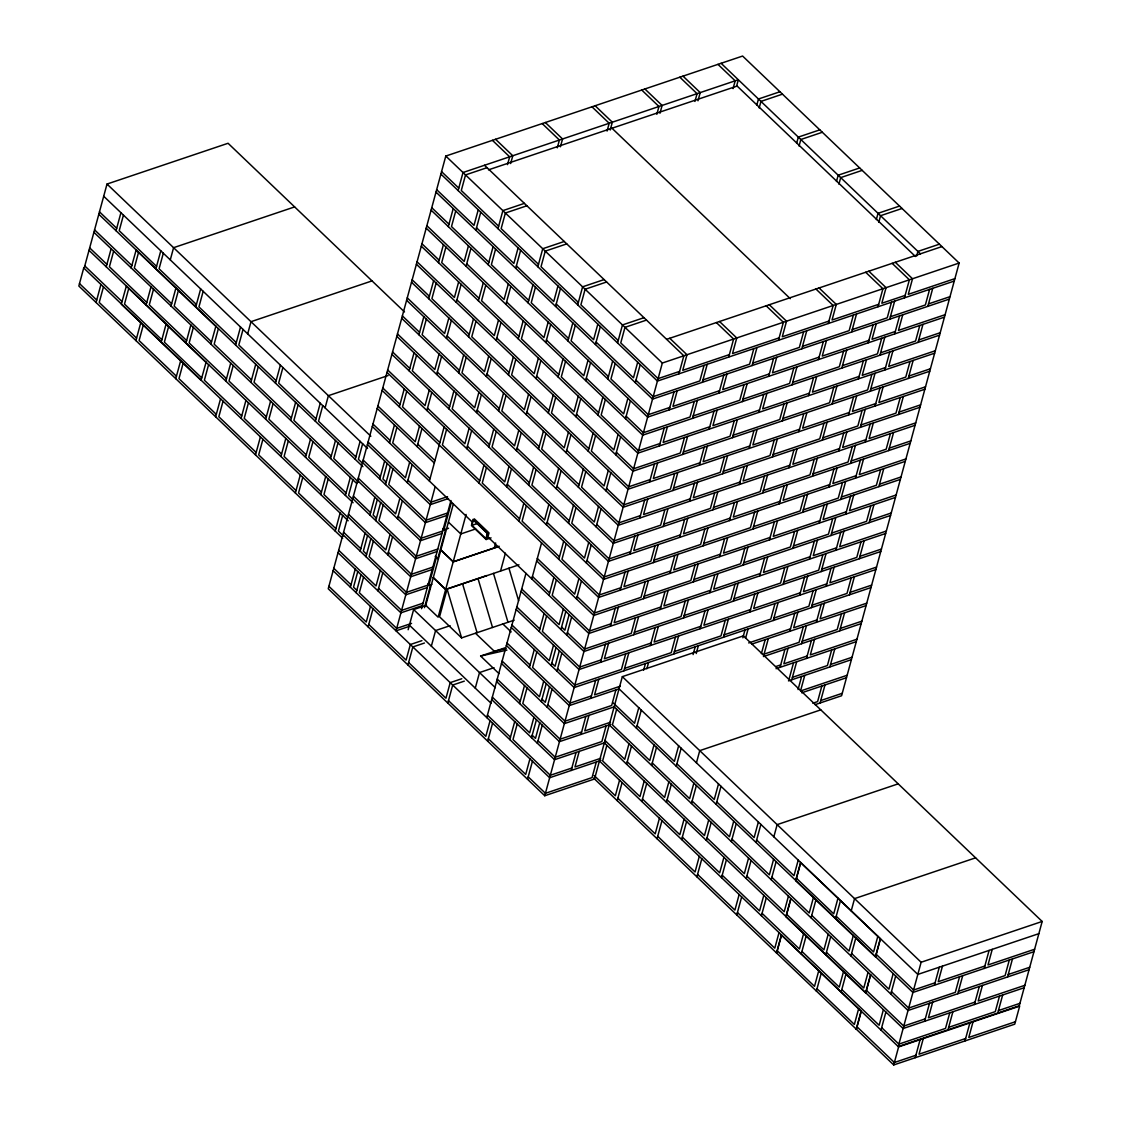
<?xml version="1.0" encoding="UTF-8"?>
<svg xmlns="http://www.w3.org/2000/svg" width="1121" height="1121" viewBox="0 0 1121 1121"><rect width="100%" height="100%" fill="white"/><g stroke="black" fill="none" stroke-linecap="round" stroke-linejoin="round"><path stroke-width="1.5" d="M84.117 268.353L107.013 184.054L228.067 143.278L404.499 311.932M96.056 302.488L100.946 284.454M106.229 266.798L111.133 248.764M116.038 230.73L120.928 212.71M103.468 286.85L99.223 302.446L136.58 338.15M113.655 251.174L109.41 266.756L146.767 302.46M123.45 215.106L119.204 230.702L156.562 266.406M131.115 268.045L136.159 249.969L215.736 326.225M128.733 288.475L124.501 304.071L161.844 339.775M138.528 252.421L134.296 268.017L171.639 303.721M135.907 340.588L140.812 322.554M146.094 304.898L150.999 286.864M155.889 268.844L160.793 250.81M143.334 324.964L139.088 340.56L176.445 376.25M153.507 289.274L149.275 304.87L186.618 340.56M163.316 253.22L159.07 268.802L196.427 304.506M170.28 259.876L173.587 247.685L294.627 206.909M161.186 342.213L166.076 324.179M170.981 306.159L175.885 288.125M168.598 326.589L164.367 342.185L201.71 377.875M178.393 290.521L174.161 306.117L211.505 341.821M175.773 378.688L180.677 360.668M185.96 342.998L190.864 324.978M195.755 306.944L200.659 288.91M183.185 363.064L178.954 378.66L216.297 414.364M193.373 327.374L189.141 342.97L226.484 378.674M203.167 291.32L198.935 306.916L236.279 342.606M206.082 362.237L201.051 380.313L121.32 304.113L126.365 286.023L205.942 362.293M210.846 344.259L215.891 326.183M208.604 364.647L204.372 380.243L241.716 415.933M218.399 328.579L214.167 344.175L251.51 379.879M215.638 416.802L220.543 398.768M225.825 381.112L230.73 363.078M235.62 345.044L240.525 327.024M223.051 401.178L218.819 416.76L256.163 452.464M233.238 365.488L229.006 381.07L266.35 416.774M243.033 329.42L238.801 345.016L276.144 380.72M247.685 333.862L250.992 321.685L372.032 280.895M241.057 418.371L245.947 400.351M250.852 382.317L255.742 364.283M248.47 402.747L244.224 418.343L281.581 454.047M258.264 366.693L254.033 382.289L291.376 417.979M255.504 454.902L260.408 436.868M265.691 419.212L270.581 401.178M275.486 383.158L280.39 365.124M262.917 439.278L258.685 454.874L296.028 490.564M273.104 403.588L268.872 419.184L306.215 454.874M282.898 367.534L278.667 383.116L316.01 418.82M280.923 456.485L285.813 438.451M290.717 420.417L295.608 402.397M288.335 440.861L284.089 456.443L321.447 492.147M298.13 404.793L293.884 420.389L331.241 456.093M295.369 493.002L300.274 474.982M305.557 457.312L310.447 439.292M315.351 421.258L320.242 403.224M302.782 477.378L298.55 492.974L335.894 528.678M312.969 441.688L308.737 457.284L346.081 492.988M322.764 405.634L318.532 421.23L355.875 456.92M325.09 407.848L328.397 395.671L388.09 375.563M320.774 494.585L325.679 476.551M330.583 458.531L335.473 440.497M328.201 478.961L323.955 494.557L347.608 517.159M337.996 442.907L333.75 458.489L358.65 482.296M335.235 531.116L340.125 513.082M345.422 495.426L350.312 477.392M355.217 459.358L360.107 441.338M342.648 515.492L338.416 531.074L343.39 535.838M352.835 479.802L348.589 495.384L352.33 498.957M362.629 443.734L358.398 459.33L362.125 462.903M815.107 704.661L841.591 695.749L959.142 263.043L742.606 56.05L445.794 156.057L328.229 588.763L544.764 795.742L594.536 778.983L622.337 676.65L743.391 635.873L1042.166 921.462L1019.269 1005.775L898.229 1046.552L921.126 962.252L1042.166 921.462M350.355 587.194L355.245 569.16M360.149 551.14L365.04 533.106M369.944 515.071L374.848 497.051M379.739 479.017L384.643 460.983M389.533 442.963L394.438 424.929M399.328 406.895L404.233 388.861M409.137 370.841L414.027 352.807M418.932 334.773L423.822 316.753M428.726 298.718L433.617 280.684M438.521 262.664L443.426 244.63M448.316 226.596L453.22 208.576M458.111 190.542L463.015 172.508L738.333 79.759L736.539 86.317M357.767 571.57L353.521 587.166L356.814 590.305M367.562 535.502L363.33 551.098L366.609 554.25M377.357 499.448L373.125 515.043L376.404 518.182M387.151 463.393L382.92 478.989L386.213 482.128M396.946 427.325L392.714 442.921L430.058 478.625M406.755 391.271L402.509 406.867L439.866 442.571M416.55 355.217L412.304 370.813L449.661 406.503M426.344 319.149L422.113 334.745L459.456 370.448M436.139 283.095L431.907 298.69L469.251 334.394M445.934 247.04L441.702 262.636L479.045 298.326M455.729 210.972L451.497 226.568L488.84 262.272M356.156 592.743L361.046 574.709M365.95 556.689L370.855 538.655M375.745 520.62L380.65 502.6M385.54 484.566L390.444 466.532M363.568 577.119L359.337 592.715L396.68 628.405L411.561 623.388M373.363 541.065L369.131 556.647L406.475 592.35L427.984 585.106M383.158 504.996L378.926 520.592L416.269 556.296L437.779 549.052M392.967 468.942L388.721 484.538L426.078 520.228L447.573 512.984M370.476 606.433L366.245 622.029L328.887 586.325M380.271 570.365L376.039 585.961L338.682 550.257M390.066 534.311L385.834 549.907L348.491 514.203M399.861 498.256L395.629 513.852L358.286 478.149M409.669 462.188L405.424 477.784L368.08 442.08M419.464 426.134L415.218 441.73L377.875 406.026M429.259 390.08L425.013 405.662L387.67 369.972M439.054 354.012L434.822 369.608L397.465 333.904M448.848 317.958L444.617 333.554L407.259 297.85M458.643 281.903L454.411 297.485L417.068 261.796M468.438 245.835L464.206 261.431L426.863 225.727M478.247 209.781L474.001 225.377L436.658 189.673M368.094 626.863L372.985 608.829M377.889 590.809L382.793 572.775M387.684 554.741L392.588 536.721M397.479 518.687L402.383 500.653M407.273 482.633L412.178 464.598M417.082 446.564L421.972 428.544M426.877 410.51L431.767 392.476M436.672 374.456L441.576 356.422M446.466 338.388L451.371 320.368M456.261 302.334L461.165 284.3M466.056 266.28L470.96 248.245M475.865 230.211L480.755 212.191M507.533 164.605L509.649 156.8L492.427 140.335M510.672 163.54L512.787 155.749L495.566 139.284M429.399 481.063L444.098 426.975M448.989 408.941L453.893 390.907M458.797 372.887L463.688 354.853M468.592 336.818L473.482 318.798M478.387 300.764L483.291 282.73M488.181 264.71L493.086 246.676M497.976 228.642L502.881 210.622L524.376 203.377M446.606 429.371L442.375 444.967L479.718 480.671M456.415 393.317L452.169 408.913L489.527 444.617M466.21 357.263L461.964 372.859L499.321 408.548M476.005 321.195L471.773 336.79L509.116 372.494M485.799 285.14L481.568 300.736L518.911 336.44M495.594 249.086L491.362 264.682L528.706 300.372M435.2 486.612L396.021 630.843L409.249 626.387M408.142 629.736L413.621 609.572L426.526 605.228M469.124 428.18L464.879 443.776L427.535 408.072M478.919 392.126L474.687 407.708L437.33 372.018M488.714 356.058L484.482 371.654L447.125 335.95M498.509 320.003L494.277 335.599L456.934 299.896M508.303 283.949L504.072 299.531L466.728 263.841M518.112 247.881L513.866 263.477L476.523 227.773M421.566 608.689L450.964 500.512M436.349 557.613L428.839 585.274L431.935 584.223M451.427 502.152L443.902 529.813L448.554 528.243M407.96 664.963L412.85 646.943L424.439 643.034M466.742 448.61L471.633 430.59M476.537 412.556L481.427 394.522M486.332 376.502L491.236 358.468M496.127 340.434L501.031 322.414M505.921 304.38L510.826 286.345M515.716 268.325L520.62 250.291M424.453 607.68L430.226 586.437L427.704 584.027M453.276 504.226L425.742 605.34L438.129 617.181L466.098 514.427M557.291 147.832L559.421 140.041L542.2 123.576M560.444 146.767L562.56 138.976L545.338 122.511M431.347 646.158L435.579 630.562L450.096 625.672M479.059 483.109L483.964 465.075M488.854 447.055L493.758 429.021M498.649 410.987L503.553 392.953M508.458 374.932L513.348 356.898M518.252 338.864L523.143 320.844M528.047 302.81L532.951 284.776M537.842 266.756L542.746 248.722L564.241 241.477M486.472 467.485L482.24 483.081L519.584 518.771M496.267 431.417L492.035 447.013L529.378 482.717M506.075 395.363L501.83 410.959L539.187 446.662M515.87 359.309L511.624 374.904L548.982 410.594M525.665 323.24L521.433 338.836L558.776 374.54M535.46 287.186L531.228 302.782L568.571 338.486M471.955 525.329L473.37 520.116L487.299 533.442L485.883 538.655L471.955 525.329L478.541 523.115M486.136 539.509L487.817 533.316L473.104 519.261L471.423 525.455L486.136 539.509L491.054 537.856M508.99 466.28L504.744 481.876L467.401 446.172M518.785 430.226L514.539 445.822L477.196 410.118M528.58 394.172L524.348 409.768L486.99 374.064M538.374 358.103L534.142 373.699L496.785 337.996M548.169 322.049L543.937 337.645L506.594 301.941M557.964 285.995L553.732 301.577L516.389 265.887M447.825 703.077L452.716 685.043L464.29 681.148M506.608 486.724L511.498 468.69M516.403 450.656L521.293 432.636M526.197 414.602L531.088 396.568M535.992 378.548L540.897 360.514M545.787 342.48L550.691 324.459M555.582 306.425L560.486 288.391M607.064 131.059L609.193 123.268L591.958 106.803M494.319 547.889L495.65 542.984M610.216 130.008L612.332 122.203L595.111 105.738M500.541 571.065L505.403 553.171M518.925 521.209L523.829 503.189M528.72 485.155L533.624 467.121M538.514 449.101L543.419 431.067M548.323 413.032L553.214 395.012M558.118 376.978L563.008 358.944M567.913 340.91L572.803 322.89M577.707 304.856L582.612 286.822L604.107 279.577M475.276 688.154L479.508 672.558L494.025 667.668M526.338 505.585L522.106 521.181L559.449 556.885M536.132 469.531L531.9 485.127L569.244 520.817M545.927 433.463L541.695 449.059L579.039 484.762M555.736 397.409L551.49 413.004L588.847 448.708M565.53 361.354L561.285 376.95L598.642 412.64M575.325 325.286L571.093 340.882L608.437 376.586M486.78 717.594L525.959 573.363M490.059 720.747L485.827 736.343L448.484 700.639M548.842 504.394L544.61 519.99L507.267 484.286M558.65 468.326L554.405 483.922L517.061 448.218M568.445 432.272L564.199 447.868L526.856 412.164M578.24 396.217L574.008 411.813L536.651 376.11M588.035 360.149L583.803 375.745L546.445 340.041M597.829 324.095L593.598 339.691L556.254 303.987M656.836 114.3L658.952 106.495L641.73 90.03M487.677 741.177L492.581 723.143M531.774 578.912L541.569 542.858M546.459 524.824L551.364 506.79M556.268 488.77L561.159 470.736M566.063 452.702L570.953 434.682M575.858 416.648L580.748 398.614M585.652 380.594L590.557 362.559M595.447 344.525L600.352 326.505M659.975 113.235L662.105 105.444L644.883 88.979M509.803 739.608L514.707 721.588M519.598 703.554L524.502 685.52M529.392 667.499L534.297 649.465M539.201 631.431L544.091 613.411M548.996 595.377L553.886 577.343M558.79 559.323L563.681 541.289M568.585 523.255L573.49 505.235M578.38 487.201L583.284 469.167M588.175 451.146L593.079 433.112M597.983 415.078L602.874 397.058M607.778 379.024L612.669 360.99M617.573 342.956L622.463 324.936L643.972 317.691M517.215 723.984L512.984 739.58L550.327 775.284L571.836 768.039M527.01 687.93L522.778 703.526L560.122 739.215L581.631 731.971M536.819 651.876L532.573 667.457L569.93 703.161L591.426 695.917M546.614 615.807L542.368 631.403L579.725 667.107L601.22 659.863M556.408 579.753L552.177 595.349L589.52 631.039L611.015 623.794M566.203 543.699L561.971 559.281L599.315 594.985L620.824 587.74M575.998 507.631L571.766 523.227L609.109 558.931L630.619 551.686M585.793 471.577L581.561 487.173L618.904 522.862L640.413 515.618M595.601 435.509L591.356 451.104L628.699 486.808L650.208 479.564M605.396 399.454L601.15 415.05L638.508 450.754L660.003 443.51M615.191 363.4L610.945 378.996L648.302 414.686L669.798 407.441M694.95 101.451L697.066 93.66L679.844 77.195M697.991 100.792L700.219 92.595L682.997 76.13M533.918 717.244L529.687 732.84L492.343 697.136M543.713 681.176L539.481 696.772L502.138 661.082M553.522 645.121L549.276 660.717L511.933 625.014M563.317 609.067L559.071 624.663L521.727 588.959M531.536 737.674L536.441 719.64M541.331 701.62L546.235 683.586M551.126 665.552L556.03 647.532M560.934 629.498L565.825 611.463M529.925 758.847L525.693 774.443L488.35 738.739M539.719 722.793L535.488 738.389L532.195 735.236M549.528 686.725L545.282 702.321L542.004 699.182M559.323 650.67L555.077 666.266L551.798 663.128M569.118 614.616L564.886 630.212L561.593 627.059M578.912 578.548L574.681 594.144L537.323 558.454M588.707 542.494L584.475 558.09L547.132 522.386M598.502 506.44L594.27 522.036L556.927 486.332M608.311 470.372L604.065 485.968L566.722 450.264M618.105 434.317L613.86 449.913L576.516 414.21M627.9 398.263L623.668 413.859L586.311 378.155M637.695 362.195L633.463 377.791L596.106 342.087M527.543 779.277L532.447 761.257M537.337 743.223L542.242 725.189M547.146 707.169L552.036 689.135M556.941 671.101L561.831 653.081M566.736 635.047L571.64 617.012M576.53 598.992L581.435 580.958M586.325 562.924L591.229 544.904M596.12 526.87L601.024 508.836M605.929 490.816L610.819 472.782M615.723 454.748L620.614 436.728M625.518 418.694L630.408 400.659M635.313 382.639L640.217 364.605M733.064 88.615L735.18 80.81L717.958 64.359M544.764 795.742L662.329 363.036L959.142 263.043M571.178 770.477L576.068 752.443M580.972 734.409L585.863 716.389M590.767 698.355L595.657 680.321M600.562 662.301L605.466 644.267M610.356 626.233L615.261 608.213M620.151 590.178L625.056 572.144M629.946 554.124L634.85 536.09M639.755 518.056L644.645 500.036M649.549 482.002L654.44 463.968M659.344 445.948L664.249 427.914M669.139 409.88L674.043 391.846M678.934 373.825L683.838 355.791L484.524 165.263M579.207 751.378L574.975 766.974L600.702 758.314M589.001 715.324L584.77 730.92L610.497 722.246M598.81 679.27L594.564 694.866L620.291 686.192M608.605 643.202L604.359 658.798L650.993 643.09M618.4 607.148L614.168 622.744L660.787 607.036M628.194 571.093L623.963 586.689L670.582 570.967M637.989 535.025L633.757 550.621L680.391 534.913M647.784 498.971L643.552 514.567L690.186 498.859M657.593 462.917L653.347 478.499L699.98 462.791M667.387 426.849L663.142 442.445L709.775 426.737M677.182 390.795L672.95 406.391L719.57 390.683M756.759 105.234L758.455 98.998L779.95 91.754M759.183 107.952L760.963 101.394L782.472 94.15M596.302 762.014L592.056 777.596L545.437 793.304L528.215 776.853M606.097 725.946L601.865 741.542L555.231 757.25L538.01 740.785M615.891 689.891L611.66 705.487L565.026 721.195L547.805 704.731M625.686 653.823L621.454 669.419L574.821 685.127L557.599 668.677M635.481 617.769L631.249 633.365L584.616 649.073L567.394 632.608M645.29 581.715L641.044 597.311L594.41 613.019L577.189 596.554M655.084 545.647L650.839 561.243L604.219 576.951L586.984 560.5M664.879 509.593L660.647 525.189L614.014 540.897L596.792 524.432M674.674 473.538L670.442 489.134L623.808 504.842L606.587 488.378M684.469 437.47L680.237 453.066L633.603 468.774L616.382 452.309M694.263 401.416L690.032 417.012L643.398 432.72L626.177 416.255M704.072 365.362L699.826 380.944L653.193 396.666L635.971 380.201M623.935 670.806L628.825 652.772M633.729 634.738L638.634 616.718M643.524 598.684L648.428 580.65M653.319 562.63L658.223 544.596M663.114 526.562L668.018 508.542M672.922 490.508L677.813 472.473M682.717 454.453L687.607 436.419M692.512 418.385L697.402 400.365M702.307 382.331L707.211 364.297M606.853 745.325L602.622 760.921L639.965 796.611L644.197 781.029M616.648 709.271L612.416 724.853L649.76 760.556L653.991 744.961M643.65 670.106L645.43 663.562M650.334 645.528L655.225 627.494M660.129 609.474L665.033 591.44M669.924 573.406L674.828 555.385M679.718 537.351L684.623 519.317M689.527 501.297L694.417 483.263M699.322 465.229L704.212 447.209M709.117 429.175L714.007 411.141M718.911 393.107L723.816 375.087M728.706 357.053L733.61 339.018L716.389 322.568M646.887 668.733L648.569 662.497M658.377 626.443L654.132 642.039L700.765 626.317M668.172 590.375L663.926 605.971L710.56 590.263M677.967 554.32L673.735 569.916L720.355 554.208M687.762 518.266L683.53 533.848L730.163 518.14M697.556 482.198L693.324 497.794L739.958 482.086M707.351 446.144L703.119 461.74L749.753 446.032M717.16 410.09L712.914 425.672L759.548 409.964M726.954 374.022L722.709 389.618L769.342 373.91M628.979 743.755L624.733 759.351L604.822 740.308M638.774 707.701L634.528 723.297L613.369 703.063M619.563 780.188L615.331 795.784L594.158 775.55M626.597 764.186L631.487 746.166M636.392 728.132L641.282 710.097M617.181 800.618L622.085 782.584M796.625 143.334L798.32 137.098L819.815 129.854M799.049 146.066L800.828 139.508L822.338 132.264M675.459 637.064L671.227 652.66L624.593 668.368M685.253 600.996L681.022 616.592L634.388 632.3M695.048 564.942L690.816 580.538L644.183 596.246M704.857 528.888L700.611 544.484L653.991 560.192M714.652 492.82L710.406 508.416L663.786 524.124M724.446 456.765L720.214 472.361L673.581 488.069M734.241 420.711L730.009 436.293L683.376 452.015M744.036 384.643L739.804 400.239L693.17 415.947M753.83 348.589L749.599 364.185L702.965 379.893M673.707 654.033L678.597 635.999M683.502 617.979L688.392 599.945M693.296 581.911L698.201 563.891M703.091 545.857L707.996 527.823M712.886 509.803L717.79 491.769M722.681 473.735L727.585 455.715M732.489 437.68L737.38 419.646M742.284 401.612L747.175 383.592M752.079 365.558L756.983 347.524M641.815 801.459L646.719 783.425M651.609 765.405L656.514 747.371M693.086 654.58L695.202 646.789M700.107 628.755L704.997 610.735M709.901 592.701L714.806 574.667M719.696 556.647L724.6 538.612M729.491 520.578L734.395 502.558M739.285 484.524L744.19 466.49M749.094 448.456L753.985 430.436M758.889 412.402L763.779 394.368M768.684 376.348L773.588 358.314M778.478 340.28L783.383 322.259L766.161 305.795M696.225 653.529L698.341 645.724M708.15 609.67L703.904 625.266L750.538 609.558M717.944 573.616L713.699 589.198L760.332 573.49M727.739 537.548L723.507 553.143L770.127 537.435M737.534 501.493L733.302 517.089L779.922 501.381M747.329 465.439L743.097 481.021L789.73 465.313M757.123 429.371L752.892 444.967L799.525 429.259M766.932 393.317L762.686 408.913L809.32 393.205M776.727 357.263L772.481 372.845L819.115 357.137M668.845 781.855L664.599 797.451L627.256 761.762M678.639 745.801L674.394 761.397L637.05 725.693M659.428 818.288L655.196 833.884L617.839 798.18M666.449 802.3L671.353 784.266M676.257 766.232L681.148 748.211M657.046 838.718L661.951 820.698M836.49 181.448L838.186 175.198L859.681 167.954M838.914 184.166L840.694 177.608L862.203 170.364M725.231 620.291L720.999 635.887L674.366 651.595M735.026 584.237L730.794 599.833L684.16 615.541M744.82 548.169L740.589 563.765L693.955 579.473M754.629 512.115L750.383 527.711L703.75 543.419M764.424 476.061L760.178 491.643L713.559 507.365M774.219 439.993L769.973 455.588L723.353 471.296M784.013 403.938L779.782 419.534L733.148 435.242M793.808 367.884L789.576 383.466L742.943 399.188M803.603 331.816L799.371 347.412L752.737 363.12M723.479 637.26L728.37 619.24M733.274 601.206L738.164 583.172M743.069 565.152L747.959 547.118M752.864 529.084L757.768 511.064M762.658 493.03L767.563 474.996M772.453 456.976L777.357 438.942M782.262 420.907L787.152 402.873M792.057 384.853L796.947 366.819M801.851 348.785L806.742 330.765M696.435 762.826L699.742 750.636L820.796 709.859M684.062 819.129L679.83 834.725L642.487 799.021M693.857 783.075L689.625 798.656L652.282 762.967M681.68 839.559L686.584 821.539M691.475 803.505L696.379 785.471M742.859 637.821L744.975 630.016M749.879 611.996L754.769 593.962M759.674 575.928L764.564 557.908M769.468 539.874L774.373 521.84M779.263 503.819L784.168 485.785M789.058 467.751L793.962 449.717M798.867 431.697L803.757 413.663M808.661 395.629L813.552 377.609M818.456 359.575L823.346 341.541M828.251 323.521L833.155 305.487L815.934 289.022M745.577 638.311L748.113 628.965M757.908 592.897L753.676 608.493L800.31 592.785M767.717 556.843L763.471 572.439L810.105 556.731M777.512 520.789L773.266 536.37L819.899 520.662M787.306 484.72L783.075 500.316L829.694 484.608M797.101 448.666L792.869 464.262L839.503 448.554M806.896 412.612L802.664 428.194L849.298 412.486M816.691 376.544L812.459 392.14L859.092 376.432M826.499 340.49L822.254 356.086L868.887 340.378M708.696 819.969L704.464 835.565L667.121 799.862M718.505 783.901L714.259 799.497L676.916 763.807M699.294 856.402L695.062 871.984L657.705 836.294M706.314 840.4L711.218 822.366M716.109 804.346L721.013 786.311M696.912 876.832L701.802 858.798M876.342 219.548L878.037 213.312L899.546 206.068M761.397 653.613L765.209 639.587M775.003 603.518L770.772 619.114L724.138 634.822M784.798 567.464L780.566 583.06L733.933 598.768M794.593 531.41L790.361 547.006L743.727 562.714M804.388 495.342L800.156 510.938L753.522 526.646M814.196 459.288L809.951 474.884L763.317 490.592M823.991 423.234L819.745 438.815L773.126 454.537M833.786 387.165L829.554 402.761L782.92 418.469M843.581 351.111L839.349 366.707L792.715 382.415M853.375 315.057L849.143 330.639L802.51 346.361M878.78 222.266L880.56 215.708L902.069 208.464M768.347 638.522L763.443 656.556L861.18 623.626M773.252 620.502L778.142 602.467M783.047 584.433L787.937 566.413M792.841 548.379L797.732 530.345M802.636 512.325L807.54 494.291M812.431 476.257L817.335 458.223M822.225 440.203L827.13 422.169M832.02 404.135L836.925 386.114M841.829 368.08L846.719 350.046M851.624 332.026L856.514 313.992M723.928 857.229L719.696 872.825L682.339 837.121M733.723 821.175L729.491 836.77L692.147 801.067M721.546 877.673L726.45 859.639M731.34 841.605L736.245 823.585M780.048 667.345L784.952 649.311M789.843 631.277L794.747 613.257M799.651 595.223L804.542 577.189M809.446 559.169L814.336 541.135M819.241 523.101L824.145 505.081M829.036 487.046L833.94 469.012M838.83 450.978L843.735 432.958M848.625 414.924L853.529 396.89M858.434 378.87L863.324 360.836M868.229 342.802L873.119 324.782M878.023 306.748L882.928 288.714L865.692 272.263M788.091 648.246L783.859 663.842L807.176 655.995M797.886 612.192L793.654 627.788L816.971 619.927M807.681 576.138L803.449 591.72L826.766 583.873M817.489 540.07L813.243 555.666L836.56 547.819M827.284 504.016L823.038 519.612L846.355 511.751M837.079 467.961L832.847 483.543L856.15 475.696M846.873 431.893L842.642 447.489L865.958 439.642M856.668 395.839L852.436 411.435L875.753 403.574M866.463 359.785L862.231 375.367L885.548 367.52M876.272 323.717L872.026 339.313L895.343 331.452M789.282 678.401L793.528 662.805M803.323 626.737L799.077 642.333L764.116 654.118M813.117 590.683L808.886 606.279L773.91 618.063M822.912 554.629L818.68 570.211L783.705 581.995M832.707 518.561L828.475 534.157L793.5 545.941M842.502 482.506L838.27 498.102L803.295 509.887M852.31 446.452L848.065 462.034L813.089 473.819M862.105 410.384L857.859 425.98L822.898 437.765M871.9 374.33L867.668 389.926L832.693 401.71M881.695 338.276L877.463 353.858L842.488 365.642M891.489 302.208L887.257 317.804L852.282 329.588M791.762 679.774L796.667 661.74M801.557 643.72L806.461 625.686M811.352 607.652L816.256 589.618M821.161 571.598L826.051 553.564M830.955 535.53L835.846 517.51M840.75 499.476L845.654 481.441M850.545 463.421L855.449 445.387M860.339 427.353L865.244 409.333M870.134 391.299L875.039 373.265M879.943 355.245L884.833 337.211M889.738 319.177L894.628 301.157M748.562 858.069L744.33 873.665L706.987 837.962M758.357 822.015L754.125 837.611L716.781 801.907M739.159 894.502L734.914 910.098L697.57 874.394M746.18 878.5L751.084 860.48M755.974 842.446L760.879 824.411M736.777 914.932L741.668 896.912M798.054 689.569L801.613 676.453M806.503 658.419L811.408 640.399M816.312 622.365L821.203 604.331M826.107 586.311L830.997 568.277M835.902 550.243L840.792 532.223M845.696 514.189L850.601 496.155M855.491 478.135L860.396 460.1M865.286 442.066L870.19 424.046M875.081 406.012L879.985 387.978M884.889 369.958L889.78 351.924M894.684 333.89L899.574 315.87M904.479 297.836L909.383 279.802L892.148 263.337M916.642 256.092L917.903 251.412L939.412 244.168M804.752 675.403L800.52 690.984L847.14 675.276M814.547 639.334L810.315 654.93L856.934 639.222M824.341 603.28L820.11 618.876L866.743 603.168M834.136 567.226L829.904 582.808L876.538 567.1M843.945 531.158L839.699 546.754L886.333 531.046M853.74 495.104L849.494 510.7L896.127 494.992M863.534 459.05L859.303 474.631L905.922 458.923M873.329 422.981L869.097 438.577L915.717 422.869M883.124 386.927L878.892 402.523L925.526 386.801M892.919 350.859L888.687 366.455L935.32 350.747M902.727 314.805L898.482 330.401L945.115 314.693M773.84 836.812L777.147 824.636L898.201 783.845M763.793 895.343L759.562 910.939L722.204 875.235M773.588 859.275L769.356 874.87L731.999 839.167M821.833 686.024L817.601 701.606L812.837 703.217M831.642 649.956L827.396 665.552L792.421 677.336M841.437 613.902L837.191 629.498L802.23 641.282M851.231 577.847L847 593.429L812.024 605.214M861.026 541.779L856.794 557.375L821.819 569.16M870.821 505.725L866.589 521.321L831.614 533.106M880.616 469.671L876.384 485.253L841.409 497.037M890.424 433.603L886.179 449.199L851.203 460.983M900.219 397.549L895.973 413.145L861.012 424.929M910.014 361.494L905.782 377.076L870.807 388.861M919.809 325.426L915.577 341.022L880.602 352.807M929.603 289.372L925.371 304.968L890.396 316.753M761.411 915.773L766.302 897.739M771.206 879.719L776.11 861.685M820.082 702.993L824.986 684.959M829.876 666.925L834.781 648.905M839.671 630.871L844.575 612.837M849.466 594.817L854.37 576.783M859.275 558.748L864.165 540.728M869.069 522.694L873.96 504.66M878.864 486.64L883.768 468.606M888.659 450.572L893.563 432.552M898.453 414.518L903.358 396.484M908.248 378.464L913.153 360.43M918.057 342.395L922.947 324.375M927.852 306.341L932.742 288.307M788.427 896.183L784.196 911.765L746.838 876.076M798.222 860.115L793.99 875.711L756.647 840.007M779.025 932.602L774.779 948.198L737.436 912.494M790.809 898.636L785.905 916.656L865.636 992.87L870.527 974.836M786.045 916.614L790.95 898.58M795.84 880.546L800.744 862.525M776.489 953.088L781.393 935.054L861.124 1011.268L856.22 1029.302M776.643 953.046L781.533 935.012M803.659 933.443L799.413 949.039L762.07 913.335M813.454 897.389L809.222 912.984L771.865 877.281M801.277 953.873L806.167 935.853M811.072 917.819L815.962 899.785M828.153 934.325L823.921 949.921L786.564 914.218M837.948 898.271L833.716 913.867L796.358 878.163M818.736 970.758L814.505 986.354L777.161 950.65M825.771 954.77L830.661 936.736M835.565 918.702L840.47 900.681M816.354 991.188L821.259 973.168M851.245 910.798L854.552 898.622L975.606 857.831M843.524 971.543L839.279 987.139L801.935 951.435M853.319 935.489L849.073 951.084L811.73 915.381M841.142 991.987L846.033 973.953M850.937 955.919L855.827 937.899M868.018 972.439L863.773 988.021L826.429 952.332M877.813 936.371L873.581 951.967L836.224 916.263M858.602 1008.858L854.37 1024.454L817.027 988.75M865.776 992.828L870.667 974.794M875.571 956.759L880.475 938.725M856.36 1029.246L861.264 1011.226M883.39 1009.657L879.144 1025.253L841.801 989.549M893.185 973.588L888.939 989.184L851.596 953.481M880.994 1030.087L885.898 1012.053M890.803 994.033L895.693 975.999M893.717 1064.95L898.608 1046.916L1019.662 1006.14L1014.757 1024.174L893.717 1064.95L593.513 778.002M924.629 1021.273L929.519 1003.253M934.424 985.219L939.314 967.185M915.212 1057.706L920.117 1039.671M932.658 1002.188L928.426 1017.784L975.06 1002.076M942.467 966.134L938.221 981.716L984.855 966.008M923.256 1038.621L919.024 1054.216L965.643 1038.494M949.753 1012.809L945.521 1028.405L898.888 1044.113L881.667 1027.649M959.548 976.755L955.316 992.351L908.683 1008.059L891.461 991.595M947.988 1029.779L952.892 1011.759M957.796 993.724L962.687 975.69M974.401 1004.514L979.292 986.48M984.196 968.446L989.086 950.426M964.985 1040.933L969.889 1022.913M982.43 985.415L978.199 1001.011L1024.832 985.303M992.239 949.361L987.993 964.957L1034.627 949.249M973.028 1021.848L968.782 1037.443L1015.416 1021.735M999.526 996.037L995.28 1011.632L948.66 1027.34M1009.32 959.982L1005.089 975.578L958.455 991.286M997.76 1013.02L1002.664 994.986M1007.569 976.952L1012.459 958.931M487.032 167.674L465.537 174.918L461.292 190.514L498.649 226.218M488.476 169.846L737.142 86.065L915.451 256.513M526.898 205.774L505.389 213.018L501.157 228.614L538.5 264.318M566.764 243.888L545.254 251.132L541.023 266.728L578.366 302.418M606.629 281.988L585.12 289.232L580.888 304.828L618.231 340.532M646.495 320.088L624.986 327.332L620.754 342.928L658.097 378.632L679.606 371.387M666.617 339.327L941.92 246.578M729.365 354.614L682.745 370.322L686.977 354.74L669.755 338.276M779.137 337.855L732.517 353.563L736.749 337.967L719.528 321.503M828.909 321.082L782.29 336.79L786.522 321.195L769.3 304.73M878.682 304.309L832.048 320.017L836.294 304.436L819.073 287.971M905.137 295.398L881.821 303.259L886.066 287.663L868.845 271.198M954.91 278.625L908.276 294.347L912.522 278.751L895.301 262.286M954.251 281.063L657.438 381.07L440.889 174.077M928.51 303.903L950.019 296.659M949.347 299.097L652.534 399.104L435.999 192.111M944.457 317.131L647.644 417.124L431.095 210.145M447.517 496.631L430.968 502.208L407.946 480.194M448.498 498.509L430.31 504.646L367.422 444.519M918.716 339.957L940.211 332.713M939.552 335.151L642.739 435.158L426.204 228.166M446.915 515.422L425.405 522.666L362.517 462.553M934.662 353.185L637.835 453.192L421.3 246.2M442.669 531.018L421.174 538.262L398.151 516.249M442.01 533.456L420.515 540.7L357.613 480.587M908.921 376.025L930.416 368.781M929.757 371.219L632.945 471.212L416.395 264.234M475.584 528.972L460.801 533.946L448.414 522.106M437.12 551.49L415.611 558.734L352.723 498.607M924.853 389.239L628.04 489.246L411.505 282.254M485.883 538.655L489.176 537.548M432.874 567.072L411.379 574.316L388.342 552.303M499.167 546.263L453.248 561.733L440.861 549.893M498.369 546.67L453.206 561.887L440.819 550.047M432.216 569.51L410.72 576.755L347.818 516.641M899.112 412.08L920.621 404.835M919.963 407.273L623.15 507.281L406.601 300.288M427.325 587.544L405.816 594.789L342.928 534.675M915.058 425.307L618.246 525.301L401.71 318.322M486.752 575.563L445.682 589.394L433.295 577.567M518.981 564.816L445.696 589.548L433.309 577.707M423.079 603.14L401.584 610.385L378.548 588.371M422.421 605.578L400.912 612.823L338.024 552.695M889.317 448.148L910.827 440.889M910.168 443.327L613.355 543.335L396.806 336.342M905.264 461.362L608.451 561.369L391.902 354.376M879.523 484.202L901.032 476.957M421.916 640.637L410.342 644.533L406.096 660.129L368.753 624.425M900.359 479.396L603.546 579.389L387.011 372.41M461.6 637.891L447.097 589.029L439.544 616.802L461.6 637.891L514.175 620.179M895.469 497.416L598.656 597.423L382.107 390.43M869.728 520.256L891.237 513.012M890.564 515.45L593.752 615.457L536.665 560.878M498.999 673.623L480.615 656.051L505.361 647.714M885.674 533.484L588.861 633.477L487.915 537.001L489.022 532.909L474.323 518.855M461.782 678.737L450.208 682.633L445.962 698.229L408.619 662.539M859.933 556.324L881.428 549.08M880.77 551.504L583.957 651.511L521.069 591.398M875.879 569.538L579.053 669.545L516.164 609.418M850.138 592.378L871.634 585.134M870.975 587.572L574.162 687.565L511.274 627.452M748.702 642.936L790.515 628.839M619.03 688.826L569.258 705.599L506.37 645.486M751.687 644.141L866.071 605.592M840.344 628.433L861.839 621.188M614.728 706.664L564.367 723.634L501.465 663.506M775.886 666.533L780.72 664.907M610.833 724.348L559.463 741.654L496.575 681.54M776.04 668.691L856.276 641.66M830.535 664.501L852.044 657.256M604.934 742.719L554.573 759.688L491.671 699.574M788.455 680.895L851.385 659.68M601.038 760.416L549.668 777.722L333.133 570.729M801.683 692.806L846.481 677.715M820.74 700.555L842.249 693.31M1038.859 933.653L917.819 974.429L618.848 688.658M935.082 982.781L913.587 990.025L876.23 954.321M1033.968 951.687L912.914 992.463L613.972 706.692M1008.227 974.513L1029.723 967.269M1029.064 969.707L908.024 1010.497L609.053 724.712M925.287 1018.835L903.778 1026.079L866.435 990.389M1024.174 987.741L903.12 1028.518L604.163 742.761M998.433 1010.582L1019.928 1003.337M915.871 1055.267L894.376 1062.512L857.033 1026.808M496.085 650.839L505.949 648.611M480.615 656.051L506.93 650.096M721.097 63.294L920.425 253.822M611.982 128.242L790.305 298.69M445.794 156.057L662.329 363.036M441.562 171.639L458.783 188.104M431.753 207.707L448.975 224.172M421.958 243.761L439.18 260.226M412.164 279.816L429.385 296.28M402.369 315.884L419.59 332.348M392.574 351.938L409.796 368.403M382.779 387.992L400.001 404.457M417.741 444.126L434.962 460.591M377.216 408.464L434.303 463.029M372.971 424.06L390.206 440.525M532.433 576.474L549.654 592.939M372.312 426.498L471.955 521.741M107.013 184.054L370.841 436.251M622.337 676.65L921.126 962.252M103.707 196.245L367.604 448.498M442.767 528.566L445.303 530.99L437.75 558.762L435.214 556.338M363.176 460.114L380.397 476.579M516.823 606.993L539.86 628.993M99.475 211.841L116.696 228.292M98.802 214.265L362.896 466.7M94.57 229.861L131.914 265.565M93.912 232.299L356.744 483.529M502.628 623.752L511.176 631.922M353.381 496.169L370.603 512.633M507.028 643.048L530.065 665.061M89.68 247.895L106.901 264.36M89.007 250.333L353.087 502.754M475.556 633.323L494.389 651.315M84.776 265.929L122.119 301.619M348.183 520.775L83.725 267.989L78.834 286.023L342.718 538.262M599.441 760.949L898.608 1046.916M343.587 532.237L360.808 548.701M497.234 679.102L520.256 701.115M79.493 283.585L96.714 300.05M413.621 609.572L495.37 687.719M409.389 625.168L491.138 703.315M333.792 568.291L351.013 584.756M487.439 715.17L510.461 737.17M508.948 568.193L518.617 600.772M493.478 573.406L507.995 622.267M478.022 578.618L492.525 627.48M462.553 583.817L477.07 632.692M800.604 862.567L795.7 880.602L875.431 956.816L880.321 938.781L800.604 862.567"/></g></svg>
